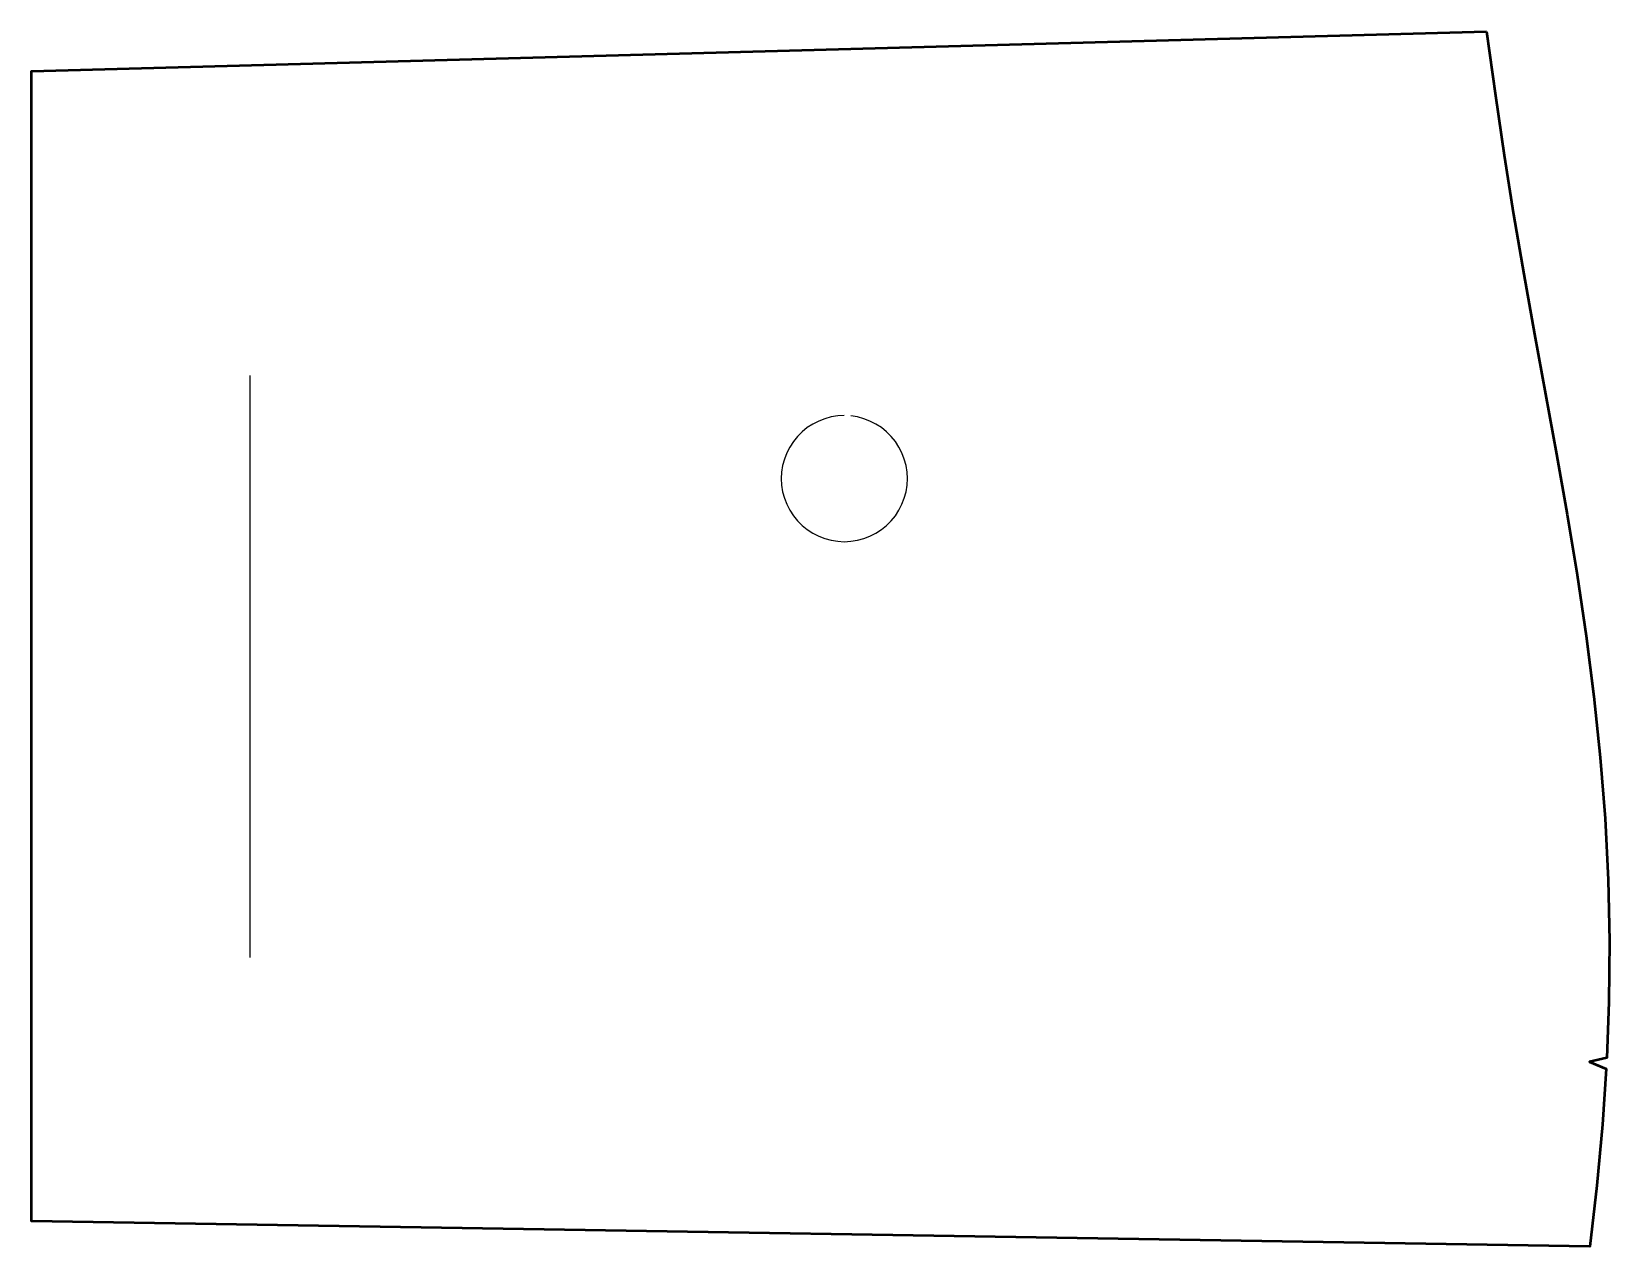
# Model space of a CAD drawing. Header units: millimetres. Extents: x -6563 to 7569, y -5370 to 3454.
# Drawn here: x -515.7 to -190.4, y 361.7 to 612.3 of the extents above; entities that cross this region are included whole.
import ezdxf

# ---------------------------------------------------------------- set-up
doc = ezdxf.new("R2010")
doc.units = ezdxf.units.MM
doc.layers.add('CUT', color=6, linetype='Continuous', lineweight=50)
doc.layers.add('PEN', color=5, linetype='Continuous')

# ---------------------------------------------------------------- blocks, each defined once
blk = doc.blocks.new('dacron UV-LE-1.center_patch_(36)')
at = {"layer": 'CUT'}
blk.add_lwpolyline([(0, 0), (1.87, -13.16), (3.63, -25.48), (5.58, -37.75), (7.7, -50.05), (9.92, -62.39), (12.19, -74.77), (14.45, -87.17), (16.63, -99.61), (18.68, -112.09), (20.54, -124.61), (22.15, -137.16), (23.47, -149.73), (24.46, -162.33), (25.09, -174.95), (25.36, -187.58), (25.24, -200.21), (24.8, -211.66), (21.27, -212.52), (24.68, -213.99), (23.91, -225.44), (22.74, -238.03), (21.28, -250.6), (-299.95, -245.36), (-299.95, -8.19), (0, 0)], dxfattribs=at)
at = {"layer": 'PEN'}
for points in [[(-254.96, -70.96), (-254.96, -190.96)], [(-132.39, -79.22), (-133.75, -79.29), (-135.09, -79.5), (-136.4, -79.85), (-137.67, -80.34), (-138.89, -80.96), (-140.03, -81.7), (-141.09, -82.56), (-142.05, -83.52), (-142.9, -84.58), (-143.65, -85.72), (-144.26, -86.93), (-144.75, -88.2), (-145.1, -89.51), (-145.32, -90.86), (-145.39, -92.22), (-145.32, -93.58), (-145.1, -94.92), (-144.75, -96.23), (-144.26, -97.51), (-143.65, -98.72), (-142.9, -99.86), (-142.05, -100.92), (-141.09, -101.88), (-140.03, -102.73), (-138.89, -103.48), (-137.67, -104.09), (-136.4, -104.58), (-135.09, -104.93), (-133.75, -105.15), (-132.39, -105.22), (-131.03, -105.15), (-129.68, -104.93), (-128.37, -104.58), (-127.1, -104.09), (-125.89, -103.48), (-124.75, -102.73), (-123.69, -101.88), (-122.73, -100.92), (-121.87, -99.86), (-121.13, -98.72), (-120.51, -97.51), (-120.02, -96.23), (-119.67, -94.92), (-119.46, -93.58), (-119.39, -92.22), (-119.46, -90.86), (-119.67, -89.51), (-120.02, -88.2), (-120.51, -86.93), (-121.13, -85.72), (-121.87, -84.58), (-122.73, -83.52), (-123.69, -82.56), (-124.75, -81.7), (-125.89, -80.96), (-127.1, -80.34), (-128.37, -79.85), (-129.68, -79.5), (-131.03, -79.29)]]:
    blk.add_lwpolyline(points, dxfattribs=at)

msp = doc.modelspace()

# ---------------------------------------------------------------- block references
msp.add_blockref('dacron UV-LE-1.center_patch_(36)', (-215.78, 612.3))

doc.saveas('drawing.dxf')
